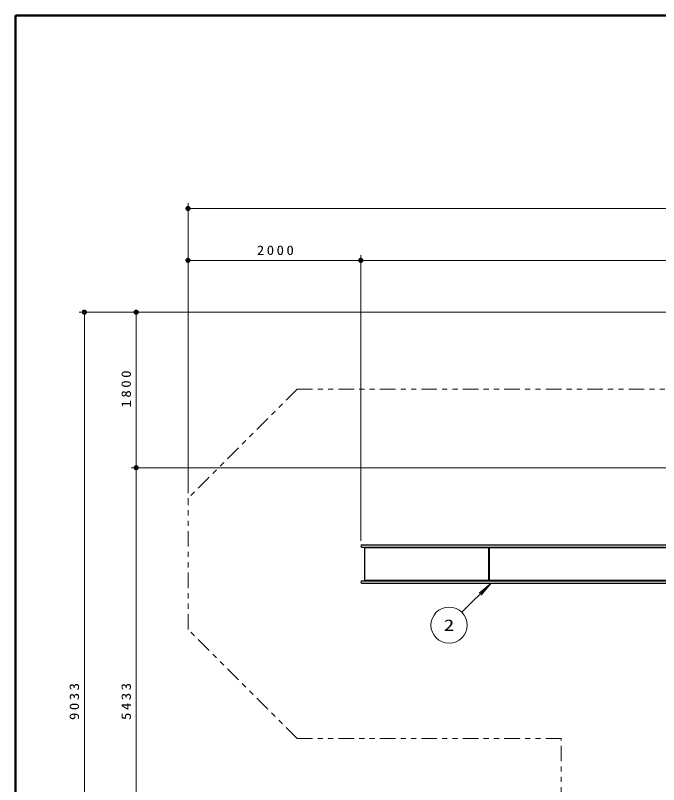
# Model space of a CAD drawing. Units: millimetres on the paper, scale 1:60. Extents: x -385 to 0, y -594 to 267.
# Drawn here: x -385 to -260.9, y 118.6 to 267 of the extents above; entities that cross this region are included whole.
import ezdxf
from ezdxf.enums import TextEntityAlignment as Align

# ---------------------------------------------------------------- set-up
doc = ezdxf.new("R2010")
doc.units = ezdxf.units.MM
doc.linetypes.add('USER3', pattern=[8, 3, -1, 1, -1, 1, -1])
doc.layers.add('LY_1', color=7, linetype='Continuous', lineweight=25)
doc.styles.add('ＭＳ ゴシック', font='')
doc.styles.get('ＭＳ ゴシック').set_extended_font_data('MS Gothic')

# ---------------------------------------------------------------- blocks, each defined once
blk = doc.blocks.new('filled_dot')
at = {"color": 0, "linetype": 'Continuous', "lineweight": -2, "const_width": 1.25}
blk.add_lwpolyline([(-0.625, 0, 1), (0.625, 0, 1)], format="xyb", close=True, dxfattribs=at)

msp = doc.modelspace()

# ---------------------------------------------------------------- linework, layer by layer
at = {"layer": 'LY_1', "lineweight": 50}
for p, q in [((-385, 267), (-385, 0)), ((0, 267), (-385, 267))]:
    msp.add_line(p, q, dxfattribs=at)
at = {"layer": 'LY_1', "lineweight": 13}
for p, q in [((-351.688, 220.745), (-351.688, 230.745)), ((-351.688, 229.745), (-152.945, 229.745)), ((-351.688, 174.849), (-351.688, 220.745)), ((-351.688, 219.745), (-318.355, 219.745)), ((-318.355, 165.662), (-318.355, 220.745)), ((-318.355, 219.745), (-182.945, 219.745)), ((-362.688, 209.745), (-372.688, 209.745)), ((-371.688, 59.193), (-371.688, 209.745)), ((-223.213, 209.745), (-362.688, 209.745)), ((-361.688, 179.745), (-361.688, 209.745)), ((-209.139, 179.745), (-362.688, 179.745)), ((-361.688, 89.193), (-361.688, 179.745)), ((-298.837, 151.846), (-293.201, 157.482)), ((-293.201, 157.482), (-295.499, 155.554)), ((-293.201, 157.482), (-295.129, 155.184))]:
    msp.add_line(p, q, dxfattribs=at)
at = {"layer": 'LY_1', "linetype": 'USER3', "lineweight": 13}
for p, q in [((-330.648, 194.889), (-351.688, 173.849)), ((-330.648, 194.889), (-243.277, 194.889)), ((-351.688, 148.522), (-351.688, 173.849)), ((-330.648, 127.482), (-351.688, 148.522)), ((-330.648, 127.482), (-279.706, 127.482)), ((-279.706, 115.121), (-279.706, 127.482))]:
    msp.add_line(p, q, dxfattribs=at)
at = {"layer": 'LY_1'}
for p, q in [((-318.128, 164.889), (-227.04, 164.889)), ((-318.128, 164.435), (-227.04, 164.435)), ((-317.561, 157.935), (-317.561, 164.435)), ((-317.478, 164.319), (-227.624, 164.319)), ((-293.645, 158.052), (-293.645, 164.319)), ((-293.512, 158.052), (-293.512, 164.319)), ((-318.128, 157.935), (-227.04, 157.935)), ((-318.128, 157.482), (-227.04, 157.482)), ((-317.478, 158.052), (-227.624, 158.052))]:
    msp.add_line(p, q, dxfattribs=at)
at = {"layer": 'LY_1', "lineweight": 13}
msp.add_circle((-301.312, 149.371), 3.5, dxfattribs=at)
at = {"layer": 'LY_1'}
for centre, radius, start, end in [((-318.128, 164.662), 0.227, 90, 270), ((-317.478, 164.402), 0.0833, 180, 270), ((-318.128, 157.709), 0.227, 90, 270), ((-317.478, 157.969), 0.0833, 90, 180)]:
    msp.add_arc(centre, radius, start, end, dxfattribs=at)

# ---------------------------------------------------------------- block references
at = {"layer": 'LY_1', "lineweight": 13, "xscale": 0.4, "yscale": 0.4}
for p in [(-351.688, 229.745), (-351.688, 219.745), (-318.355, 219.745)]:
    msp.add_blockref('filled_dot', p, dxfattribs=at)
for p, rotation in [((-318.355, 219.745), 180), ((-371.688, 209.745), 270), ((-361.688, 209.745), 270), ((-361.688, 179.745), 270), ((-361.688, 179.745), 90)]:
    msp.add_blockref('filled_dot', p, dxfattribs=dict(at, rotation=rotation))

# ---------------------------------------------------------------- texts
at = {"layer": 'LY_1', "style": 'ＭＳ ゴシック', "width": 1.35}
msp.add_text('2', height=2.199, dxfattribs=at).set_placement((-301.312, 149.371), align=Align.MIDDLE_CENTER)
at = {"layer": 'LY_1', "insert": (-334.598, 220.745), "char_height": 1.833, "attachment_point": 8, "style": 'ＭＳ ゴシック'}
msp.add_mtext('\\T1.33;\\W1.15;2000', dxfattribs=at)
at = {"layer": 'LY_1', "char_height": 1.833, "attachment_point": 8, "rotation": 90, "style": 'ＭＳ ゴシック'}
for s, insert in [('\\T1.33;\\W1.15;1800', (-362.688, 195.166)), ('\\T1.33;\\W1.15;9033', (-372.688, 134.878)), ('\\T1.33;\\W1.15;5433', (-362.688, 134.886))]:
    msp.add_mtext(s, dxfattribs=dict(at, insert=insert))

doc.saveas('drawing.dxf')
